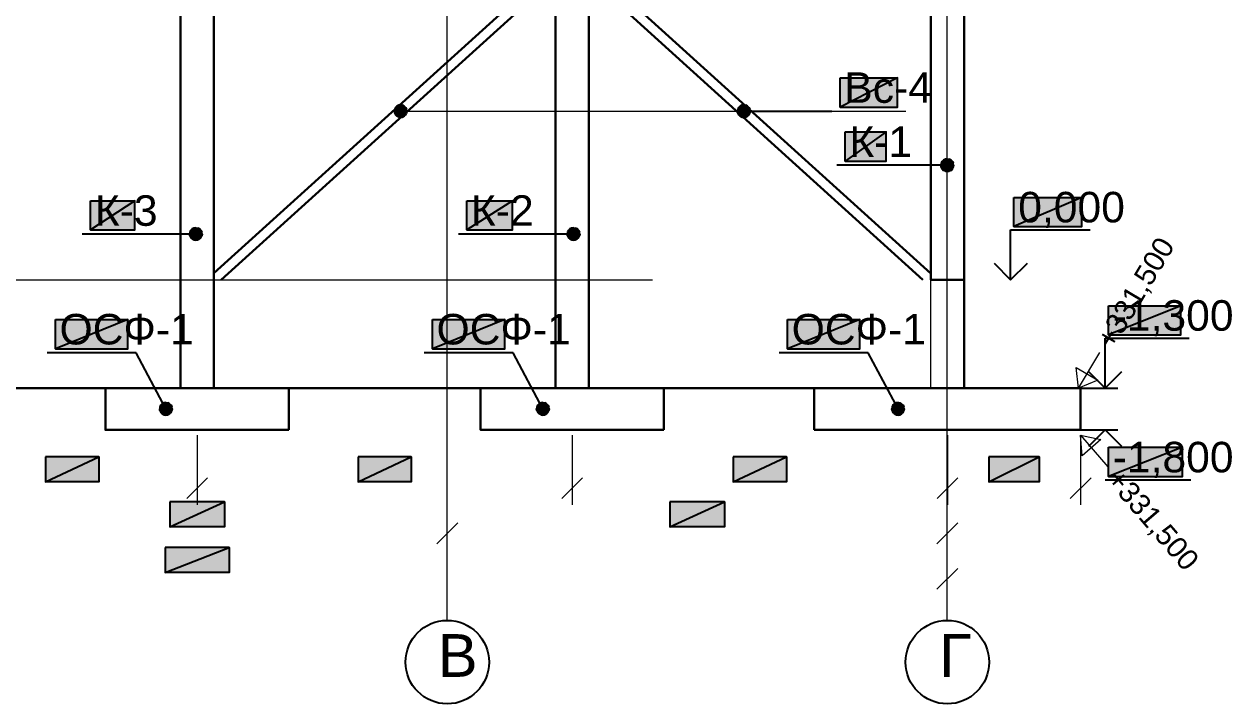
# Model space of a CAD drawing. Extents: x 8 to 21351, y 0 to 420.
# Drawn here: x 12585.3 to 12730.2, y 126.3 to 207.9 of the extents above; entities that cross this region are included whole.
import ezdxf

# ---------------------------------------------------------------- set-up
doc = ezdxf.new("R2010")
doc.units = 0
doc.linetypes.add('TEYPDFCAD_CENTER', pattern=[20, 12, -3, 2, -3])
for name, color, linetype in [('PDF_ОСИ', 7, 'Continuous'), ('PDF_ОТМЕТКИ', 7, 'Continuous'), ('TEY_REVIEW_AXIS', 7, 'Continuous'), ('TEY_REVIEW_LEADER', 7, 'Continuous')]:
    doc.layers.add(name, color=color, linetype=linetype)
doc.styles.add('TEYPDFCAD_TEXT', font='arial.ttf')

# ---------------------------------------------------------------- blocks, each defined once
blk = doc.blocks.new('TEY_AXIS')
at = {"layer": 'PDF_ОСИ', "linetype": 'TEYPDFCAD_CENTER', "lineweight": 9}
blk.add_line((0, 0), (1, 0), dxfattribs=at)
blk = doc.blocks.new('TEY_LEVEL')
at = {"layer": 'PDF_ОТМЕТКИ', "lineweight": 9}
blk.add_line((0, 0), (5, 0), dxfattribs=at)
blk.add_lwpolyline([(0, 0), (2, 1.5), (2, -1.5)], close=True, dxfattribs=at)
at = {"layer": 'PDF_ОТМЕТКИ', "style": 'TEYPDFCAD_TEXT'}
blk.add_text('+331,500', height=2.5, dxfattribs=at).set_placement((6, -1.25))

msp = doc.modelspace()

# ---------------------------------------------------------------- hatches: boundary and pattern name
at = {"true_color": 0xffffff}
h = msp.add_hatch(color=0, dxfattribs=at)
h.paths.add_polyline_path([(12683.21, 201.42), (12690.11, 201.42), (12683.21, 197.91)])
h.paths.add_polyline_path([(12690.11, 201.42), (12683.21, 197.91), (12690.11, 197.91)])
h = msp.add_hatch(color=7)
h.paths.add_polyline_path([(12629.79, 197.65), (12629.75, 197.42), (12630.51, 197.42)])
h.paths.add_polyline_path([(12629.75, 197.42), (12630.51, 197.42), (12629.79, 197.19)])
h.paths.add_polyline_path([(12630.51, 197.42), (12629.79, 197.19), (12629.89, 196.98)])
h = msp.add_hatch(color=7)
h.paths.add_polyline_path([(12630.28, 198.12), (12630.06, 198.01), (12630.51, 197.42)])
h.paths.add_polyline_path([(12630.06, 198.01), (12630.51, 197.42), (12629.89, 197.87)])
h.paths.add_polyline_path([(12630.51, 197.42), (12629.89, 197.87), (12629.79, 197.65)])
h = msp.add_hatch(color=7)
h.paths.add_polyline_path([(12629.89, 196.98), (12630.06, 196.81), (12630.51, 197.42)])
h.paths.add_polyline_path([(12630.06, 196.81), (12630.51, 197.42), (12630.28, 196.7)])
h.paths.add_polyline_path([(12630.51, 197.42), (12630.28, 196.7), (12630.51, 196.66)])
h = msp.add_hatch(color=7)
h.paths.add_polyline_path([(12630.93, 198.01), (12630.74, 198.12), (12630.51, 197.42)])
h.paths.add_polyline_path([(12630.74, 198.12), (12630.51, 197.42), (12630.51, 198.16)])
h.paths.add_polyline_path([(12630.51, 197.42), (12630.51, 198.16), (12630.28, 198.12)])
h = msp.add_hatch(color=7)
h.paths.add_polyline_path([(12631.25, 197.42), (12631.21, 197.65), (12630.51, 197.42)])
h.paths.add_polyline_path([(12631.21, 197.65), (12630.51, 197.42), (12631.1, 197.87)])
h.paths.add_polyline_path([(12630.51, 197.42), (12631.1, 197.87), (12630.93, 198.01)])
h = msp.add_hatch(color=7)
h.paths.add_polyline_path([(12630.51, 196.66), (12630.74, 196.7), (12630.51, 197.42)])
h.paths.add_polyline_path([(12630.74, 196.7), (12630.51, 197.42), (12630.93, 196.81)])
h.paths.add_polyline_path([(12630.51, 197.42), (12630.93, 196.81), (12631.1, 196.98)])
h = msp.add_hatch(color=7)
h.paths.add_polyline_path([(12631.1, 196.98), (12631.21, 197.19), (12630.51, 197.42)])
h.paths.add_polyline_path([(12631.21, 197.19), (12630.51, 197.42), (12631.25, 197.42)])
h = msp.add_hatch(color=7)
h.paths.add_polyline_path([(12670.96, 197.65), (12670.94, 197.42), (12671.68, 197.42)])
h.paths.add_polyline_path([(12670.94, 197.42), (12671.68, 197.42), (12670.96, 197.19)])
h.paths.add_polyline_path([(12671.68, 197.42), (12670.96, 197.19), (12671.06, 196.98)])
h = msp.add_hatch(color=7)
h.paths.add_polyline_path([(12671.44, 198.12), (12671.23, 198.01), (12671.68, 197.42)])
h.paths.add_polyline_path([(12671.23, 198.01), (12671.68, 197.42), (12671.06, 197.87)])
h.paths.add_polyline_path([(12671.68, 197.42), (12671.06, 197.87), (12670.96, 197.65)])
h = msp.add_hatch(color=7)
h.paths.add_polyline_path([(12671.06, 196.98), (12671.23, 196.81), (12671.68, 197.42)])
h.paths.add_polyline_path([(12671.23, 196.81), (12671.68, 197.42), (12671.44, 196.7)])
h.paths.add_polyline_path([(12671.68, 197.42), (12671.44, 196.7), (12671.68, 196.66)])
h = msp.add_hatch(color=7)
h.paths.add_polyline_path([(12672.12, 198.01), (12671.91, 198.12), (12671.68, 197.42)])
h.paths.add_polyline_path([(12671.91, 198.12), (12671.68, 197.42), (12671.68, 198.16)])
h.paths.add_polyline_path([(12671.68, 197.42), (12671.68, 198.16), (12671.44, 198.12)])
h = msp.add_hatch(color=7)
h.paths.add_polyline_path([(12672.44, 197.42), (12672.4, 197.65), (12671.68, 197.42)])
h.paths.add_polyline_path([(12672.4, 197.65), (12671.68, 197.42), (12672.29, 197.87)])
h.paths.add_polyline_path([(12671.68, 197.42), (12672.29, 197.87), (12672.12, 198.01)])
h = msp.add_hatch(color=7)
h.paths.add_polyline_path([(12671.68, 196.66), (12671.91, 196.7), (12671.68, 197.42)])
h.paths.add_polyline_path([(12671.91, 196.7), (12671.68, 197.42), (12672.12, 196.81)])
h.paths.add_polyline_path([(12671.68, 197.42), (12672.12, 196.81), (12672.29, 196.98)])
h = msp.add_hatch(color=7)
h.paths.add_polyline_path([(12672.29, 196.98), (12672.4, 197.19), (12671.68, 197.42)])
h.paths.add_polyline_path([(12672.4, 197.19), (12671.68, 197.42), (12672.44, 197.42)])
h = msp.add_hatch(color=0, dxfattribs=at)
h.paths.add_polyline_path([(12683.83, 194.92), (12688.76, 194.92), (12683.83, 191.43)])
h.paths.add_polyline_path([(12688.76, 194.92), (12683.83, 191.43), (12688.76, 191.43)])
h = msp.add_hatch(color=7)
h.paths.add_polyline_path([(12695.85, 191.64), (12695.64, 191.54), (12696.08, 190.92)])
h.paths.add_polyline_path([(12695.64, 191.54), (12696.08, 190.92), (12695.47, 191.37)])
h.paths.add_polyline_path([(12696.08, 190.92), (12695.47, 191.37), (12695.36, 191.16)])
h = msp.add_hatch(color=7)
h.paths.add_polyline_path([(12696.53, 191.54), (12696.32, 191.64), (12696.08, 190.92)])
h.paths.add_polyline_path([(12696.32, 191.64), (12696.08, 190.92), (12696.08, 191.69)])
h.paths.add_polyline_path([(12696.08, 190.92), (12696.08, 191.69), (12695.85, 191.64)])
h = msp.add_hatch(color=7)
h.paths.add_polyline_path([(12696.84, 190.92), (12696.8, 191.16), (12696.08, 190.92)])
h.paths.add_polyline_path([(12696.8, 191.16), (12696.08, 190.92), (12696.7, 191.37)])
h.paths.add_polyline_path([(12696.08, 190.92), (12696.7, 191.37), (12696.53, 191.54)])
h = msp.add_hatch(color=7)
h.paths.add_polyline_path([(12695.36, 191.16), (12695.34, 190.92), (12696.08, 190.92)])
h.paths.add_polyline_path([(12695.34, 190.92), (12696.08, 190.92), (12695.36, 190.69)])
h.paths.add_polyline_path([(12696.08, 190.92), (12695.36, 190.69), (12695.47, 190.48)])
h = msp.add_hatch(color=7)
h.paths.add_polyline_path([(12695.47, 190.48), (12695.64, 190.31), (12696.08, 190.92)])
h.paths.add_polyline_path([(12695.64, 190.31), (12696.08, 190.92), (12695.85, 190.2)])
h.paths.add_polyline_path([(12696.08, 190.92), (12695.85, 190.2), (12696.08, 190.18)])
h = msp.add_hatch(color=7)
h.paths.add_polyline_path([(12696.08, 190.18), (12696.32, 190.2), (12696.08, 190.92)])
h.paths.add_polyline_path([(12696.32, 190.2), (12696.08, 190.92), (12696.53, 190.31)])
h.paths.add_polyline_path([(12696.08, 190.92), (12696.53, 190.31), (12696.7, 190.48)])
h = msp.add_hatch(color=7)
h.paths.add_polyline_path([(12696.7, 190.48), (12696.8, 190.69), (12696.08, 190.92)])
h.paths.add_polyline_path([(12696.8, 190.69), (12696.08, 190.92), (12696.84, 190.92)])
h = msp.add_hatch(color=0, dxfattribs=at)
h.paths.add_polyline_path([(12704.08, 187.07), (12712.23, 187.07), (12704.08, 183.58)])
h.paths.add_polyline_path([(12712.23, 187.07), (12704.08, 183.58), (12712.23, 183.58)])
h = msp.add_hatch(color=0, dxfattribs=at)
h.paths.add_polyline_path([(12593.3, 186.67), (12598.59, 186.67), (12593.3, 183.18)])
h.paths.add_polyline_path([(12598.59, 186.67), (12593.3, 183.18), (12598.59, 183.18)])
h = msp.add_hatch(color=0, dxfattribs=at)
h.paths.add_polyline_path([(12638.45, 186.67), (12643.91, 186.67), (12638.45, 183.18)])
h.paths.add_polyline_path([(12643.91, 186.67), (12638.45, 183.18), (12643.91, 183.18)])
h = msp.add_hatch(color=7)
h.paths.add_polyline_path([(12605.21, 182.9), (12605.17, 182.67), (12605.91, 182.67)])
h.paths.add_polyline_path([(12605.17, 182.67), (12605.91, 182.67), (12605.21, 182.44)])
h.paths.add_polyline_path([(12605.91, 182.67), (12605.21, 182.44), (12605.32, 182.22)])
h = msp.add_hatch(color=7)
h.paths.add_polyline_path([(12605.7, 183.39), (12605.49, 183.28), (12605.91, 182.67)])
h.paths.add_polyline_path([(12605.49, 183.28), (12605.91, 182.67), (12605.32, 183.11)])
h.paths.add_polyline_path([(12605.91, 182.67), (12605.32, 183.11), (12605.21, 182.9)])
h = msp.add_hatch(color=7)
h.paths.add_polyline_path([(12605.32, 182.22), (12605.49, 182.08), (12605.91, 182.67)])
h.paths.add_polyline_path([(12605.49, 182.08), (12605.91, 182.67), (12605.7, 181.97)])
h.paths.add_polyline_path([(12605.91, 182.67), (12605.7, 181.97), (12605.91, 181.93)])
h = msp.add_hatch(color=7)
h.paths.add_polyline_path([(12606.36, 183.28), (12606.15, 183.39), (12605.91, 182.67)])
h.paths.add_polyline_path([(12606.15, 183.39), (12605.91, 182.67), (12605.91, 183.43)])
h.paths.add_polyline_path([(12605.91, 182.67), (12605.91, 183.43), (12605.7, 183.39)])
h = msp.add_hatch(color=7)
h.paths.add_polyline_path([(12606.67, 182.67), (12606.63, 182.9), (12605.91, 182.67)])
h.paths.add_polyline_path([(12606.63, 182.9), (12605.91, 182.67), (12606.53, 183.11)])
h.paths.add_polyline_path([(12605.91, 182.67), (12606.53, 183.11), (12606.36, 183.28)])
h = msp.add_hatch(color=7)
h.paths.add_polyline_path([(12605.91, 181.93), (12606.15, 181.97), (12605.91, 182.67)])
h.paths.add_polyline_path([(12606.15, 181.97), (12605.91, 182.67), (12606.36, 182.08)])
h.paths.add_polyline_path([(12605.91, 182.67), (12606.36, 182.08), (12606.53, 182.22)])
h = msp.add_hatch(color=7)
h.paths.add_polyline_path([(12606.53, 182.22), (12606.63, 182.44), (12605.91, 182.67)])
h.paths.add_polyline_path([(12606.63, 182.44), (12605.91, 182.67), (12606.67, 182.67)])
h = msp.add_hatch(color=7)
h.paths.add_polyline_path([(12650.51, 182.9), (12650.49, 182.67), (12651.23, 182.67)])
h.paths.add_polyline_path([(12650.49, 182.67), (12651.23, 182.67), (12650.51, 182.44)])
h.paths.add_polyline_path([(12651.23, 182.67), (12650.51, 182.44), (12650.62, 182.22)])
h = msp.add_hatch(color=7)
h.paths.add_polyline_path([(12651, 183.39), (12650.79, 183.28), (12651.23, 182.67)])
h.paths.add_polyline_path([(12650.79, 183.28), (12651.23, 182.67), (12650.62, 183.11)])
h.paths.add_polyline_path([(12651.23, 182.67), (12650.62, 183.11), (12650.51, 182.9)])
h = msp.add_hatch(color=7)
h.paths.add_polyline_path([(12650.62, 182.22), (12650.79, 182.08), (12651.23, 182.67)])
h.paths.add_polyline_path([(12650.79, 182.08), (12651.23, 182.67), (12651, 181.97)])
h.paths.add_polyline_path([(12651.23, 182.67), (12651, 181.97), (12651.23, 181.93)])
h = msp.add_hatch(color=7)
h.paths.add_polyline_path([(12651.67, 183.28), (12651.46, 183.39), (12651.23, 182.67)])
h.paths.add_polyline_path([(12651.46, 183.39), (12651.23, 182.67), (12651.23, 183.43)])
h.paths.add_polyline_path([(12651.23, 182.67), (12651.23, 183.43), (12651, 183.39)])
h = msp.add_hatch(color=7)
h.paths.add_polyline_path([(12651.99, 182.67), (12651.95, 182.9), (12651.23, 182.67)])
h.paths.add_polyline_path([(12651.95, 182.9), (12651.23, 182.67), (12651.84, 183.11)])
h.paths.add_polyline_path([(12651.23, 182.67), (12651.84, 183.11), (12651.67, 183.28)])
h = msp.add_hatch(color=7)
h.paths.add_polyline_path([(12651.23, 181.93), (12651.46, 181.97), (12651.23, 182.67)])
h.paths.add_polyline_path([(12651.46, 181.97), (12651.23, 182.67), (12651.67, 182.08)])
h.paths.add_polyline_path([(12651.23, 182.67), (12651.67, 182.08), (12651.84, 182.22)])
h = msp.add_hatch(color=7)
h.paths.add_polyline_path([(12651.84, 182.22), (12651.95, 182.44), (12651.23, 182.67)])
h.paths.add_polyline_path([(12651.95, 182.44), (12651.23, 182.67), (12651.99, 182.67)])
h = msp.add_hatch(color=0, dxfattribs=at)
h.paths.add_polyline_path([(12715.43, 174.07), (12724.11, 174.07), (12715.43, 170.56)])
h.paths.add_polyline_path([(12724.11, 174.07), (12715.43, 170.56), (12724.11, 170.56)])
h = msp.add_hatch(color=0, dxfattribs=at)
h.paths.add_polyline_path([(12589.08, 172.4), (12597.76, 172.4), (12589.08, 168.91)])
h.paths.add_polyline_path([(12597.76, 172.4), (12589.08, 168.91), (12597.76, 168.91)])
h = msp.add_hatch(color=0, dxfattribs=at)
h.paths.add_polyline_path([(12634.3, 172.4), (12643, 172.4), (12634.3, 168.91)])
h.paths.add_polyline_path([(12643, 172.4), (12634.3, 168.91), (12643, 168.91)])
h = msp.add_hatch(color=0, dxfattribs=at)
h.paths.add_polyline_path([(12676.91, 172.4), (12685.6, 172.4), (12676.91, 168.91)])
h.paths.add_polyline_path([(12685.6, 172.4), (12676.91, 168.91), (12685.6, 168.91)])
h = msp.add_hatch(color=7)
h.paths.add_polyline_path([(12602.1, 162.41), (12601.89, 162.31), (12602.34, 161.69)])
h.paths.add_polyline_path([(12601.89, 162.31), (12602.34, 161.69), (12601.72, 162.14)])
h.paths.add_polyline_path([(12602.34, 161.69), (12601.72, 162.14), (12601.62, 161.93)])
h = msp.add_hatch(color=7)
h.paths.add_polyline_path([(12602.78, 162.31), (12602.57, 162.41), (12602.34, 161.69)])
h.paths.add_polyline_path([(12602.57, 162.41), (12602.34, 161.69), (12602.34, 162.45)])
h.paths.add_polyline_path([(12602.34, 161.69), (12602.34, 162.45), (12602.1, 162.41)])
h = msp.add_hatch(color=7)
h.paths.add_polyline_path([(12603.08, 161.69), (12603.05, 161.93), (12602.34, 161.69)])
h.paths.add_polyline_path([(12603.05, 161.93), (12602.34, 161.69), (12602.95, 162.14)])
h.paths.add_polyline_path([(12602.34, 161.69), (12602.95, 162.14), (12602.78, 162.31)])
h = msp.add_hatch(color=7)
h.paths.add_polyline_path([(12647.34, 162.41), (12647.12, 162.31), (12647.57, 161.69)])
h.paths.add_polyline_path([(12647.12, 162.31), (12647.57, 161.69), (12646.95, 162.14)])
h.paths.add_polyline_path([(12647.57, 161.69), (12646.95, 162.14), (12646.85, 161.93)])
h = msp.add_hatch(color=7)
h.paths.add_polyline_path([(12647.99, 162.31), (12647.8, 162.41), (12647.57, 161.69)])
h.paths.add_polyline_path([(12647.8, 162.41), (12647.57, 161.69), (12647.57, 162.45)])
h.paths.add_polyline_path([(12647.57, 161.69), (12647.57, 162.45), (12647.34, 162.41)])
h = msp.add_hatch(color=7)
h.paths.add_polyline_path([(12648.31, 161.69), (12648.27, 161.93), (12647.57, 161.69)])
h.paths.add_polyline_path([(12648.27, 161.93), (12647.57, 161.69), (12648.16, 162.14)])
h.paths.add_polyline_path([(12647.57, 161.69), (12648.16, 162.14), (12647.99, 162.31)])
h = msp.add_hatch(color=7)
h.paths.add_polyline_path([(12689.94, 162.41), (12689.73, 162.31), (12690.18, 161.69)])
h.paths.add_polyline_path([(12689.73, 162.31), (12690.18, 161.69), (12689.56, 162.14)])
h.paths.add_polyline_path([(12690.18, 161.69), (12689.56, 162.14), (12689.46, 161.93)])
h = msp.add_hatch(color=7)
h.paths.add_polyline_path([(12690.6, 162.31), (12690.41, 162.41), (12690.18, 161.69)])
h.paths.add_polyline_path([(12690.41, 162.41), (12690.18, 161.69), (12690.18, 162.45)])
h.paths.add_polyline_path([(12690.18, 161.69), (12690.18, 162.45), (12689.94, 162.41)])
h = msp.add_hatch(color=7)
h.paths.add_polyline_path([(12690.92, 161.69), (12690.88, 161.93), (12690.18, 161.69)])
h.paths.add_polyline_path([(12690.88, 161.93), (12690.18, 161.69), (12690.77, 162.14)])
h.paths.add_polyline_path([(12690.18, 161.69), (12690.77, 162.14), (12690.6, 162.31)])
h = msp.add_hatch(color=7)
h.paths.add_polyline_path([(12601.62, 161.93), (12601.59, 161.69), (12602.34, 161.69)])
h.paths.add_polyline_path([(12601.59, 161.69), (12602.34, 161.69), (12601.62, 161.48)])
h.paths.add_polyline_path([(12602.34, 161.69), (12601.62, 161.48), (12601.72, 161.27)])
h = msp.add_hatch(color=7)
h.paths.add_polyline_path([(12601.72, 161.27), (12601.89, 161.1), (12602.34, 161.69)])
h.paths.add_polyline_path([(12601.89, 161.1), (12602.34, 161.69), (12602.1, 160.99)])
h.paths.add_polyline_path([(12602.34, 161.69), (12602.1, 160.99), (12602.34, 160.95)])
h = msp.add_hatch(color=7)
h.paths.add_polyline_path([(12602.34, 160.95), (12602.57, 160.99), (12602.34, 161.69)])
h.paths.add_polyline_path([(12602.57, 160.99), (12602.34, 161.69), (12602.78, 161.1)])
h.paths.add_polyline_path([(12602.34, 161.69), (12602.78, 161.1), (12602.95, 161.27)])
h = msp.add_hatch(color=7)
h.paths.add_polyline_path([(12602.95, 161.27), (12603.05, 161.48), (12602.34, 161.69)])
h.paths.add_polyline_path([(12603.05, 161.48), (12602.34, 161.69), (12603.08, 161.69)])
h = msp.add_hatch(color=7)
h.paths.add_polyline_path([(12646.85, 161.93), (12646.81, 161.69), (12647.57, 161.69)])
h.paths.add_polyline_path([(12646.81, 161.69), (12647.57, 161.69), (12646.85, 161.48)])
h.paths.add_polyline_path([(12647.57, 161.69), (12646.85, 161.48), (12646.95, 161.27)])
h = msp.add_hatch(color=7)
h.paths.add_polyline_path([(12646.95, 161.27), (12647.12, 161.1), (12647.57, 161.69)])
h.paths.add_polyline_path([(12647.12, 161.1), (12647.57, 161.69), (12647.34, 160.99)])
h.paths.add_polyline_path([(12647.57, 161.69), (12647.34, 160.99), (12647.57, 160.95)])
h = msp.add_hatch(color=7)
h.paths.add_polyline_path([(12647.57, 160.95), (12647.8, 160.99), (12647.57, 161.69)])
h.paths.add_polyline_path([(12647.8, 160.99), (12647.57, 161.69), (12647.99, 161.1)])
h.paths.add_polyline_path([(12647.57, 161.69), (12647.99, 161.1), (12648.16, 161.27)])
h = msp.add_hatch(color=7)
h.paths.add_polyline_path([(12648.16, 161.27), (12648.27, 161.48), (12647.57, 161.69)])
h.paths.add_polyline_path([(12648.27, 161.48), (12647.57, 161.69), (12648.31, 161.69)])
h = msp.add_hatch(color=7)
h.paths.add_polyline_path([(12689.46, 161.93), (12689.41, 161.69), (12690.18, 161.69)])
h.paths.add_polyline_path([(12689.41, 161.69), (12690.18, 161.69), (12689.46, 161.48)])
h.paths.add_polyline_path([(12690.18, 161.69), (12689.46, 161.48), (12689.56, 161.27)])
h = msp.add_hatch(color=7)
h.paths.add_polyline_path([(12689.56, 161.27), (12689.73, 161.1), (12690.18, 161.69)])
h.paths.add_polyline_path([(12689.73, 161.1), (12690.18, 161.69), (12689.94, 160.99)])
h.paths.add_polyline_path([(12690.18, 161.69), (12689.94, 160.99), (12690.18, 160.95)])
h = msp.add_hatch(color=7)
h.paths.add_polyline_path([(12690.18, 160.95), (12690.41, 160.99), (12690.18, 161.69)])
h.paths.add_polyline_path([(12690.41, 160.99), (12690.18, 161.69), (12690.6, 161.1)])
h.paths.add_polyline_path([(12690.18, 161.69), (12690.6, 161.1), (12690.77, 161.27)])
h = msp.add_hatch(color=7)
h.paths.add_polyline_path([(12690.77, 161.27), (12690.88, 161.48), (12690.18, 161.69)])
h.paths.add_polyline_path([(12690.88, 161.48), (12690.18, 161.69), (12690.92, 161.69)])
h = msp.add_hatch(color=0, dxfattribs=at)
h.paths.add_polyline_path([(12715.43, 157.08), (12724.3, 157.08), (12715.43, 153.56)])
h.paths.add_polyline_path([(12724.3, 157.08), (12715.43, 153.56), (12724.3, 153.56)])
h = msp.add_hatch(color=0, dxfattribs=at)
h.paths.add_polyline_path([(12587.88, 155.91), (12587.88, 152.91), (12594.29, 155.91)])
h.paths.add_polyline_path([(12587.88, 152.91), (12594.29, 155.91), (12594.29, 152.91)])
h = msp.add_hatch(color=0, dxfattribs=at)
h.paths.add_polyline_path([(12625.39, 155.91), (12625.39, 152.91), (12631.78, 155.91)])
h.paths.add_polyline_path([(12625.39, 152.91), (12631.78, 155.91), (12631.78, 152.91)])
h = msp.add_hatch(color=0, dxfattribs=at)
h.paths.add_polyline_path([(12670.41, 155.91), (12670.41, 152.91), (12676.8, 155.91)])
h.paths.add_polyline_path([(12670.41, 152.91), (12676.8, 155.91), (12676.8, 152.91)])
h = msp.add_hatch(color=0, dxfattribs=at)
h.paths.add_polyline_path([(12701.08, 155.91), (12701.08, 152.91), (12707.11, 155.91)])
h.paths.add_polyline_path([(12701.08, 152.91), (12707.11, 155.91), (12707.11, 152.91)])
h = msp.add_hatch(color=0, dxfattribs=at)
h.paths.add_polyline_path([(12602.8, 150.52), (12602.8, 147.51), (12609.36, 150.52)])
h.paths.add_polyline_path([(12602.8, 147.51), (12609.36, 150.52), (12609.36, 147.51)])
h = msp.add_hatch(color=0, dxfattribs=at)
h.paths.add_polyline_path([(12662.79, 150.52), (12662.79, 147.51), (12669.37, 150.52)])
h.paths.add_polyline_path([(12662.79, 147.51), (12669.37, 150.52), (12669.37, 147.51)])
h = msp.add_hatch(color=0, dxfattribs=at)
h.paths.add_polyline_path([(12602.25, 145.03), (12602.25, 142.03), (12609.91, 145.03)])
h.paths.add_polyline_path([(12602.25, 142.03), (12609.91, 145.03), (12609.91, 142.03)])

# ---------------------------------------------------------------- linework, layer by layer
at = {"color": 7, "lineweight": 25}
for p, q in [((12671.68, 197.42), (12682.22, 197.42)), ((12689.75, 190.92), (12682.83, 190.92)), ((12696.08, 190.92), (12689.75, 190.92)), ((12599.58, 182.67), (12592.3, 182.67)), ((12605.91, 182.67), (12599.58, 182.67)), ((12644.9, 182.67), (12637.43, 182.67)), ((12651.23, 182.67), (12644.9, 182.67)), ((12703.68, 177.16), (12703.68, 183.18)), ((12703.68, 183.18), (12713.23, 183.18)), ((12701.69, 179.18), (12703.68, 177.16)), ((12703.68, 177.16), (12705.69, 179.18)), ((12713.02, 166.18), (12715.03, 164.17)), ((12715.03, 164.17), (12717.02, 166.18)), ((12711.81, 164.17), (12716.53, 164.17)), ((12711.81, 159.17), (12716.53, 159.17)), ((12715.03, 159.17), (12713.02, 157.16)), ((12717.02, 157.16), (12715.03, 159.17))]:
    msp.add_line(p, q, dxfattribs=at)
at = {"color": 0, "lineweight": 0, "true_color": 0xffffff}
for p, q in [((12683.21, 197.91), (12690.11, 197.91)), ((12683.83, 191.43), (12688.76, 191.43)), ((12593.3, 183.18), (12598.59, 183.18)), ((12638.45, 183.18), (12643.91, 183.18)), ((12704.08, 183.58), (12712.23, 183.58)), ((12715.43, 170.56), (12724.11, 170.56)), ((12589.08, 168.91), (12597.76, 168.91)), ((12634.3, 168.91), (12643, 168.91)), ((12676.91, 168.91), (12685.6, 168.91)), ((12715.43, 153.56), (12724.3, 153.56))]:
    msp.add_line(p, q, dxfattribs=at)
at = {"color": 7, "lineweight": 5}
for p, q in [((12606.08, 158.54), (12606.08, 150.16)), ((12651.08, 158.54), (12651.08, 150.16)), ((12696.1, 158.54), (12696.1, 150.16)), ((12712.08, 158.54), (12712.08, 150.16)), ((12607.33, 153.42), (12604.83, 150.92)), ((12604.83, 150.92), (12607.33, 153.42)), ((12652.33, 153.42), (12649.83, 150.92)), ((12649.83, 150.92), (12652.33, 153.42)), ((12697.35, 153.42), (12694.85, 150.92)), ((12694.85, 150.92), (12697.35, 153.42)), ((12710.84, 150.92), (12713.33, 153.42)), ((12637.34, 148.02), (12634.83, 145.5)), ((12634.83, 145.5), (12637.34, 148.02)), ((12636.07, 147.38), (12636.07, 148.76)), ((12636.07, 147.38), (12636.07, 148.76)), ((12694.83, 145.5), (12697.33, 148.02)), ((12696.08, 147.38), (12696.08, 148.76)), ((12694.83, 140.04), (12697.33, 142.54))]:
    msp.add_line(p, q, dxfattribs=at)
at = {"color": 0, "true_color": 0xffffff}
for points in [[(12683.21, 201.42), (12690.11, 201.42), (12683.21, 197.91)], [(12690.11, 201.42), (12683.21, 197.91), (12690.11, 197.91)], [(12683.83, 194.92), (12688.76, 194.92), (12683.83, 191.43)], [(12688.76, 194.92), (12683.83, 191.43), (12688.76, 191.43)], [(12704.08, 187.07), (12712.23, 187.07), (12704.08, 183.58)], [(12712.23, 187.07), (12704.08, 183.58), (12712.23, 183.58)], [(12593.3, 186.67), (12598.59, 186.67), (12593.3, 183.18)], [(12598.59, 186.67), (12593.3, 183.18), (12598.59, 183.18)], [(12638.45, 186.67), (12643.91, 186.67), (12638.45, 183.18)], [(12643.91, 186.67), (12638.45, 183.18), (12643.91, 183.18)], [(12715.43, 174.07), (12724.11, 174.07), (12715.43, 170.56)], [(12724.11, 174.07), (12715.43, 170.56), (12724.11, 170.56)], [(12589.08, 172.4), (12597.76, 172.4), (12589.08, 168.91)], [(12597.76, 172.4), (12589.08, 168.91), (12597.76, 168.91)], [(12634.3, 172.4), (12643, 172.4), (12634.3, 168.91)], [(12643, 172.4), (12634.3, 168.91), (12643, 168.91)], [(12676.91, 172.4), (12685.6, 172.4), (12676.91, 168.91)], [(12685.6, 172.4), (12676.91, 168.91), (12685.6, 168.91)], [(12715.43, 157.08), (12724.3, 157.08), (12715.43, 153.56)], [(12724.3, 157.08), (12715.43, 153.56), (12724.3, 153.56)], [(12587.88, 155.91), (12587.88, 152.91), (12594.29, 155.91)], [(12587.88, 152.91), (12594.29, 155.91), (12594.29, 152.91)], [(12625.39, 155.91), (12625.39, 152.91), (12631.78, 155.91)], [(12625.39, 152.91), (12631.78, 155.91), (12631.78, 152.91)], [(12670.41, 155.91), (12670.41, 152.91), (12676.8, 155.91)], [(12670.41, 152.91), (12676.8, 155.91), (12676.8, 152.91)], [(12701.08, 155.91), (12701.08, 152.91), (12707.11, 155.91)], [(12701.08, 152.91), (12707.11, 155.91), (12707.11, 152.91)], [(12602.8, 150.52), (12602.8, 147.51), (12609.36, 150.52)], [(12602.8, 147.51), (12609.36, 150.52), (12609.36, 147.51)], [(12662.79, 150.52), (12662.79, 147.51), (12669.37, 150.52)], [(12662.79, 147.51), (12669.37, 150.52), (12669.37, 147.51)], [(12602.25, 145.03), (12602.25, 142.03), (12609.91, 145.03)], [(12602.25, 142.03), (12609.91, 145.03), (12609.91, 142.03)]]:
    msp.add_lwpolyline(points, close=True, dxfattribs=at)
at = {"color": 7}
for points in [[(12629.79, 197.65), (12629.75, 197.42), (12630.51, 197.42)], [(12629.75, 197.42), (12630.51, 197.42), (12629.79, 197.19)], [(12630.51, 197.42), (12629.89, 197.87), (12629.79, 197.65)], [(12630.51, 197.42), (12629.79, 197.19), (12629.89, 196.98)], [(12630.06, 198.01), (12630.51, 197.42), (12629.89, 197.87)], [(12629.89, 196.98), (12630.06, 196.81), (12630.51, 197.42)], [(12630.28, 198.12), (12630.06, 198.01), (12630.51, 197.42)], [(12630.06, 196.81), (12630.51, 197.42), (12630.28, 196.7)], [(12630.51, 197.42), (12630.51, 198.16), (12630.28, 198.12)], [(12630.51, 197.42), (12630.28, 196.7), (12630.51, 196.66)], [(12630.74, 198.12), (12630.51, 197.42), (12630.51, 198.16)], [(12630.93, 198.01), (12630.74, 198.12), (12630.51, 197.42)], [(12630.51, 197.42), (12631.1, 197.87), (12630.93, 198.01)], [(12631.21, 197.65), (12630.51, 197.42), (12631.1, 197.87)], [(12631.25, 197.42), (12631.21, 197.65), (12630.51, 197.42)], [(12630.51, 196.66), (12630.74, 196.7), (12630.51, 197.42)], [(12630.74, 196.7), (12630.51, 197.42), (12630.93, 196.81)], [(12630.51, 197.42), (12630.93, 196.81), (12631.1, 196.98)], [(12631.1, 196.98), (12631.21, 197.19), (12630.51, 197.42)], [(12631.21, 197.19), (12630.51, 197.42), (12631.25, 197.42)], [(12670.96, 197.65), (12670.94, 197.42), (12671.68, 197.42)], [(12670.94, 197.42), (12671.68, 197.42), (12670.96, 197.19)], [(12671.68, 197.42), (12671.06, 197.87), (12670.96, 197.65)], [(12671.68, 197.42), (12670.96, 197.19), (12671.06, 196.98)], [(12671.23, 198.01), (12671.68, 197.42), (12671.06, 197.87)], [(12671.06, 196.98), (12671.23, 196.81), (12671.68, 197.42)], [(12671.44, 198.12), (12671.23, 198.01), (12671.68, 197.42)], [(12671.23, 196.81), (12671.68, 197.42), (12671.44, 196.7)], [(12671.68, 197.42), (12671.68, 198.16), (12671.44, 198.12)], [(12671.68, 197.42), (12671.44, 196.7), (12671.68, 196.66)], [(12671.91, 198.12), (12671.68, 197.42), (12671.68, 198.16)], [(12672.12, 198.01), (12671.91, 198.12), (12671.68, 197.42)], [(12671.68, 197.42), (12672.29, 197.87), (12672.12, 198.01)], [(12672.4, 197.65), (12671.68, 197.42), (12672.29, 197.87)], [(12672.44, 197.42), (12672.4, 197.65), (12671.68, 197.42)], [(12671.68, 196.66), (12671.91, 196.7), (12671.68, 197.42)], [(12671.91, 196.7), (12671.68, 197.42), (12672.12, 196.81)], [(12671.68, 197.42), (12672.12, 196.81), (12672.29, 196.98)], [(12672.29, 196.98), (12672.4, 197.19), (12671.68, 197.42)], [(12672.4, 197.19), (12671.68, 197.42), (12672.44, 197.42)], [(12696.08, 190.92), (12695.47, 191.37), (12695.36, 191.16)], [(12695.64, 191.54), (12696.08, 190.92), (12695.47, 191.37)], [(12695.85, 191.64), (12695.64, 191.54), (12696.08, 190.92)], [(12696.08, 190.92), (12696.08, 191.69), (12695.85, 191.64)], [(12696.32, 191.64), (12696.08, 190.92), (12696.08, 191.69)], [(12696.53, 191.54), (12696.32, 191.64), (12696.08, 190.92)], [(12696.08, 190.92), (12696.7, 191.37), (12696.53, 191.54)], [(12696.8, 191.16), (12696.08, 190.92), (12696.7, 191.37)], [(12695.36, 191.16), (12695.34, 190.92), (12696.08, 190.92)], [(12695.34, 190.92), (12696.08, 190.92), (12695.36, 190.69)], [(12696.08, 190.92), (12695.36, 190.69), (12695.47, 190.48)], [(12695.47, 190.48), (12695.64, 190.31), (12696.08, 190.92)], [(12695.64, 190.31), (12696.08, 190.92), (12695.85, 190.2)], [(12696.08, 190.92), (12695.85, 190.2), (12696.08, 190.18)], [(12696.84, 190.92), (12696.8, 191.16), (12696.08, 190.92)], [(12696.08, 190.18), (12696.32, 190.2), (12696.08, 190.92)], [(12696.32, 190.2), (12696.08, 190.92), (12696.53, 190.31)], [(12696.08, 190.92), (12696.53, 190.31), (12696.7, 190.48)], [(12696.7, 190.48), (12696.8, 190.69), (12696.08, 190.92)], [(12696.8, 190.69), (12696.08, 190.92), (12696.84, 190.92)], [(12605.21, 182.9), (12605.17, 182.67), (12605.91, 182.67)], [(12605.17, 182.67), (12605.91, 182.67), (12605.21, 182.44)], [(12605.91, 182.67), (12605.32, 183.11), (12605.21, 182.9)], [(12605.91, 182.67), (12605.21, 182.44), (12605.32, 182.22)], [(12605.49, 183.28), (12605.91, 182.67), (12605.32, 183.11)], [(12605.32, 182.22), (12605.49, 182.08), (12605.91, 182.67)], [(12605.7, 183.39), (12605.49, 183.28), (12605.91, 182.67)], [(12605.49, 182.08), (12605.91, 182.67), (12605.7, 181.97)], [(12605.91, 182.67), (12605.91, 183.43), (12605.7, 183.39)], [(12605.91, 182.67), (12605.7, 181.97), (12605.91, 181.93)], [(12606.15, 183.39), (12605.91, 182.67), (12605.91, 183.43)], [(12606.36, 183.28), (12606.15, 183.39), (12605.91, 182.67)], [(12605.91, 182.67), (12606.53, 183.11), (12606.36, 183.28)], [(12606.63, 182.9), (12605.91, 182.67), (12606.53, 183.11)], [(12606.67, 182.67), (12606.63, 182.9), (12605.91, 182.67)], [(12605.91, 181.93), (12606.15, 181.97), (12605.91, 182.67)], [(12606.15, 181.97), (12605.91, 182.67), (12606.36, 182.08)], [(12605.91, 182.67), (12606.36, 182.08), (12606.53, 182.22)], [(12606.53, 182.22), (12606.63, 182.44), (12605.91, 182.67)], [(12606.63, 182.44), (12605.91, 182.67), (12606.67, 182.67)], [(12650.51, 182.9), (12650.49, 182.67), (12651.23, 182.67)], [(12650.49, 182.67), (12651.23, 182.67), (12650.51, 182.44)], [(12651.23, 182.67), (12650.62, 183.11), (12650.51, 182.9)], [(12651.23, 182.67), (12650.51, 182.44), (12650.62, 182.22)], [(12650.79, 183.28), (12651.23, 182.67), (12650.62, 183.11)], [(12650.62, 182.22), (12650.79, 182.08), (12651.23, 182.67)], [(12651, 183.39), (12650.79, 183.28), (12651.23, 182.67)], [(12650.79, 182.08), (12651.23, 182.67), (12651, 181.97)], [(12651.23, 182.67), (12651.23, 183.43), (12651, 183.39)], [(12651.23, 182.67), (12651, 181.97), (12651.23, 181.93)], [(12651.46, 183.39), (12651.23, 182.67), (12651.23, 183.43)], [(12651.67, 183.28), (12651.46, 183.39), (12651.23, 182.67)], [(12651.23, 182.67), (12651.84, 183.11), (12651.67, 183.28)], [(12651.95, 182.9), (12651.23, 182.67), (12651.84, 183.11)], [(12651.99, 182.67), (12651.95, 182.9), (12651.23, 182.67)], [(12651.23, 181.93), (12651.46, 181.97), (12651.23, 182.67)], [(12651.46, 181.97), (12651.23, 182.67), (12651.67, 182.08)], [(12651.23, 182.67), (12651.67, 182.08), (12651.84, 182.22)], [(12651.84, 182.22), (12651.95, 182.44), (12651.23, 182.67)], [(12651.95, 182.44), (12651.23, 182.67), (12651.99, 182.67)], [(12601.89, 162.31), (12602.34, 161.69), (12601.72, 162.14)], [(12602.1, 162.41), (12601.89, 162.31), (12602.34, 161.69)], [(12602.34, 161.69), (12602.34, 162.45), (12602.1, 162.41)], [(12602.57, 162.41), (12602.34, 161.69), (12602.34, 162.45)], [(12602.78, 162.31), (12602.57, 162.41), (12602.34, 161.69)], [(12602.34, 161.69), (12602.95, 162.14), (12602.78, 162.31)], [(12647.12, 162.31), (12647.57, 161.69), (12646.95, 162.14)], [(12647.34, 162.41), (12647.12, 162.31), (12647.57, 161.69)], [(12647.57, 161.69), (12647.57, 162.45), (12647.34, 162.41)], [(12647.8, 162.41), (12647.57, 161.69), (12647.57, 162.45)], [(12647.99, 162.31), (12647.8, 162.41), (12647.57, 161.69)], [(12647.57, 161.69), (12648.16, 162.14), (12647.99, 162.31)], [(12689.73, 162.31), (12690.18, 161.69), (12689.56, 162.14)], [(12689.94, 162.41), (12689.73, 162.31), (12690.18, 161.69)], [(12690.18, 161.69), (12690.18, 162.45), (12689.94, 162.41)], [(12690.41, 162.41), (12690.18, 161.69), (12690.18, 162.45)], [(12690.6, 162.31), (12690.41, 162.41), (12690.18, 161.69)], [(12690.18, 161.69), (12690.77, 162.14), (12690.6, 162.31)], [(12601.62, 161.93), (12601.59, 161.69), (12602.34, 161.69)], [(12601.59, 161.69), (12602.34, 161.69), (12601.62, 161.48)], [(12602.34, 161.69), (12601.72, 162.14), (12601.62, 161.93)], [(12602.34, 161.69), (12601.62, 161.48), (12601.72, 161.27)], [(12601.72, 161.27), (12601.89, 161.1), (12602.34, 161.69)], [(12601.89, 161.1), (12602.34, 161.69), (12602.1, 160.99)], [(12602.34, 161.69), (12602.1, 160.99), (12602.34, 160.95)], [(12603.05, 161.93), (12602.34, 161.69), (12602.95, 162.14)], [(12603.08, 161.69), (12603.05, 161.93), (12602.34, 161.69)], [(12602.34, 160.95), (12602.57, 160.99), (12602.34, 161.69)], [(12602.57, 160.99), (12602.34, 161.69), (12602.78, 161.1)], [(12602.34, 161.69), (12602.78, 161.1), (12602.95, 161.27)], [(12602.95, 161.27), (12603.05, 161.48), (12602.34, 161.69)], [(12603.05, 161.48), (12602.34, 161.69), (12603.08, 161.69)], [(12646.85, 161.93), (12646.81, 161.69), (12647.57, 161.69)], [(12646.81, 161.69), (12647.57, 161.69), (12646.85, 161.48)], [(12647.57, 161.69), (12646.95, 162.14), (12646.85, 161.93)], [(12647.57, 161.69), (12646.85, 161.48), (12646.95, 161.27)], [(12646.95, 161.27), (12647.12, 161.1), (12647.57, 161.69)], [(12647.12, 161.1), (12647.57, 161.69), (12647.34, 160.99)], [(12647.57, 161.69), (12647.34, 160.99), (12647.57, 160.95)], [(12648.27, 161.93), (12647.57, 161.69), (12648.16, 162.14)], [(12648.31, 161.69), (12648.27, 161.93), (12647.57, 161.69)], [(12647.57, 160.95), (12647.8, 160.99), (12647.57, 161.69)], [(12647.8, 160.99), (12647.57, 161.69), (12647.99, 161.1)], [(12647.57, 161.69), (12647.99, 161.1), (12648.16, 161.27)], [(12648.16, 161.27), (12648.27, 161.48), (12647.57, 161.69)], [(12648.27, 161.48), (12647.57, 161.69), (12648.31, 161.69)], [(12689.46, 161.93), (12689.41, 161.69), (12690.18, 161.69)], [(12689.41, 161.69), (12690.18, 161.69), (12689.46, 161.48)], [(12690.18, 161.69), (12689.56, 162.14), (12689.46, 161.93)], [(12690.18, 161.69), (12689.46, 161.48), (12689.56, 161.27)], [(12689.56, 161.27), (12689.73, 161.1), (12690.18, 161.69)], [(12689.73, 161.1), (12690.18, 161.69), (12689.94, 160.99)], [(12690.18, 161.69), (12689.94, 160.99), (12690.18, 160.95)], [(12690.88, 161.93), (12690.18, 161.69), (12690.77, 162.14)], [(12690.92, 161.69), (12690.88, 161.93), (12690.18, 161.69)], [(12690.18, 160.95), (12690.41, 160.99), (12690.18, 161.69)], [(12690.41, 160.99), (12690.18, 161.69), (12690.6, 161.1)], [(12690.18, 161.69), (12690.6, 161.1), (12690.77, 161.27)], [(12690.77, 161.27), (12690.88, 161.48), (12690.18, 161.69)], [(12690.88, 161.48), (12690.18, 161.69), (12690.92, 161.69)]]:
    msp.add_lwpolyline(points, close=True, dxfattribs=at)
at = {"color": 7, "lineweight": 25}
for centre in [(12636.09, 131.29), (12696.09, 131.29)]:
    msp.add_circle(centre, 5.01, dxfattribs=at)
at = {"layer": 'TEY_REVIEW_AXIS', "color": 7, "lineweight": 30}
for p, q in [((12604.07, 275.19), (12604.07, 177.16)), ((12608.09, 177.16), (12608.07, 275.19)), ((12649.05, 266.19), (12649.09, 177.16)), ((12653.09, 177.16), (12653.05, 266.19)), ((12608.09, 177.99), (12648.16, 214.27)), ((12608.98, 177.16), (12649.07, 213.49)), ((12693.14, 177.16), (12653.07, 213.49)), ((12694.11, 177.93), (12653.96, 214.27)), ((12698.11, 164.17), (12514.09, 164.17))]:
    msp.add_line(p, q, dxfattribs=at)
for points in [[(12694.09, 202.18), (12694.11, 177.16), (12698.11, 177.16), (12698.09, 257.18), (12694.09, 257.18)], [(12617.09, 159.17), (12617.09, 164.17), (12595.08, 164.17), (12595.08, 159.17)], [(12662.09, 159.17), (12662.09, 164.17), (12640.08, 164.17), (12640.08, 159.17)], [(12680.12, 159.17), (12712.08, 159.17), (12712.08, 164.17), (12680.12, 164.17)]]:
    msp.add_lwpolyline(points, close=True, dxfattribs=at)
at = {"layer": 'TEY_REVIEW_LEADER', "color": 7, "lineweight": 30}
for p, q in [((12604.09, 177.16), (12604.09, 164.17)), ((12608.09, 177.16), (12608.09, 164.17)), ((12649.09, 177.16), (12649.09, 164.17)), ((12653.09, 177.16), (12653.09, 164.17)), ((12698.11, 177.16), (12698.11, 164.17))]:
    msp.add_line(p, q, dxfattribs=at)
at = {"layer": 'TEY_REVIEW_LEADER', "color": 7, "lineweight": 25}
for p, q in [((12715.03, 164.17), (12715.03, 170.18)), ((12715.03, 170.18), (12725.1, 170.18)), ((12598.76, 168.4), (12588.09, 168.4)), ((12602.34, 161.69), (12598.76, 168.4)), ((12643.99, 168.4), (12633.3, 168.4)), ((12647.57, 161.69), (12643.99, 168.4)), ((12686.6, 168.4), (12675.91, 168.4)), ((12690.18, 161.69), (12686.6, 168.4)), ((12715.03, 153.16), (12725.29, 153.16))]:
    msp.add_line(p, q, dxfattribs=at)

# ---------------------------------------------------------------- block references
at = {"layer": 'PDF_ОСИ', "rotation": 90}
for p, xscale in [((12636.07, 136.27), 133.0536666666667), ((12694.09, 164.17), 93.00633333333332), ((12696.08, 136.27), 120.904)]:
    msp.add_blockref('TEY_AXIS', p, dxfattribs=dict(at, xscale=xscale))
at = {"layer": 'PDF_ОСИ'}
for p, xscale in [((12629.75, 197.42), 61.36216666666667), ((12481.07, 177.16), 224.1126666666666)]:
    msp.add_blockref('TEY_AXIS', p, dxfattribs=dict(at, xscale=xscale))
at = {"layer": 'PDF_ОТМЕТКИ'}
for p, rotation in [((12711.81, 164.17), 59.2434605735481), ((12712.08, 158.54), -49.3763503894841)]:
    msp.add_blockref('TEY_LEVEL', p, dxfattribs=dict(at, rotation=rotation))

# ---------------------------------------------------------------- texts
at = {"color": 7, "style": 'TEYPDFCAD_TEXT'}
for s, height, p in [('К-1', 3.662, (12684.33, 191.92)), ('В', 5.13, (12634.95, 129.52)), ('Г', 5.13, (12695.09, 129.52))]:
    msp.add_text(s, height=height, dxfattribs=at).set_placement(p)
at = {"layer": 'TEY_REVIEW_LEADER', "color": 7, "style": 'TEYPDFCAD_TEXT'}
for s, p in [('Вс-4', (12683.72, 198.42)), ('К-3', (12593.81, 183.66)), ('К-2', (12638.93, 183.66)), ('0,000', (12704.59, 184.07)), ('-1,300', (12715.92, 171.07)), ('ОСФ-1', (12589.57, 169.42)), ('ОСФ-1', (12634.8, 169.42)), ('ОСФ-1', (12677.41, 169.42)), ('-1,800', (12715.92, 154.07))]:
    msp.add_text(s, height=3.662, dxfattribs=at).set_placement(p)

doc.saveas('drawing.dxf')
